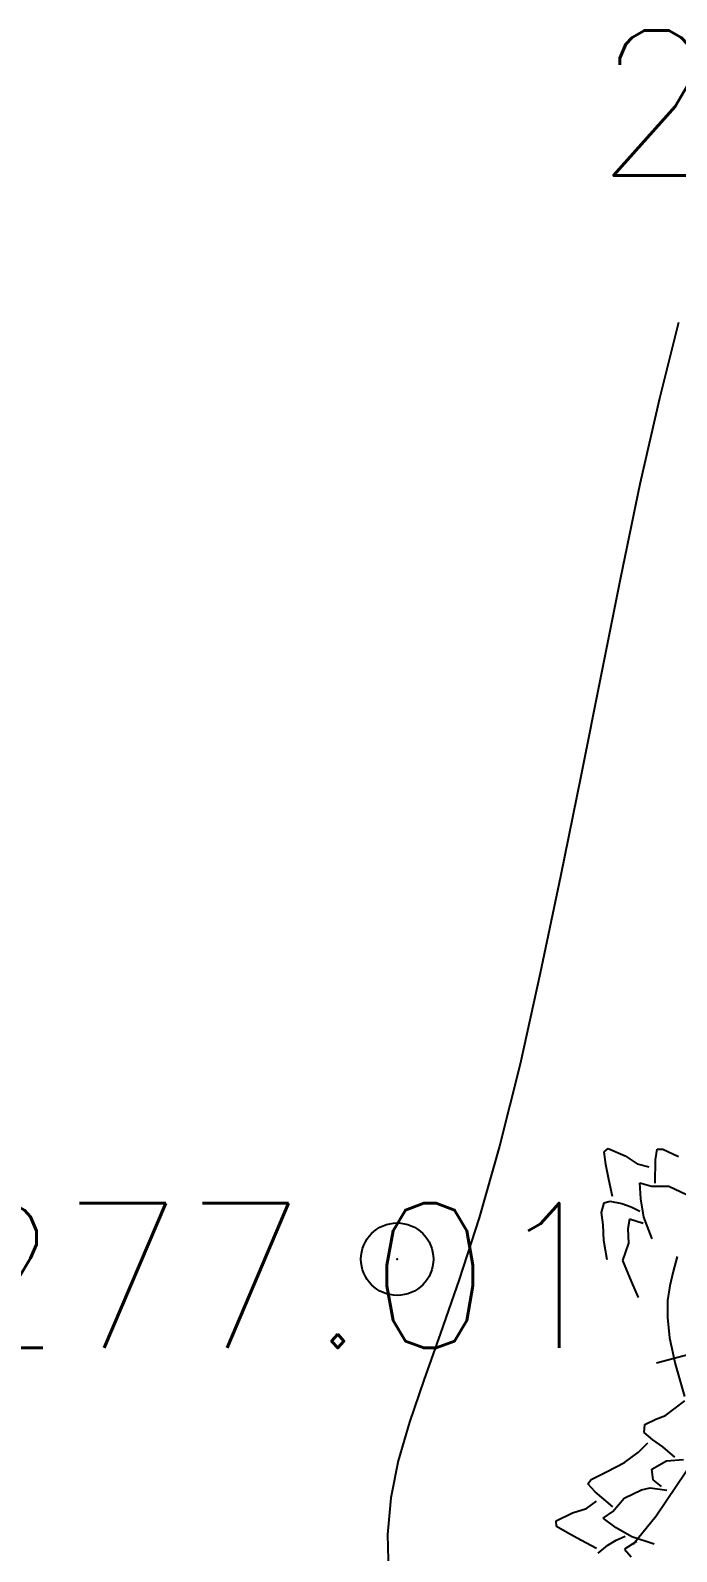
# Model space of a CAD drawing. Header units: millimetres. Extents: x 524954 to 526204, y 9523489 to 9524010.
# Drawn here: x 525580.18 to 525584.64, y 9523833.74 to 9523844.24 of the extents above; entities that cross this region are included whole.
import ezdxf
from ezdxf.enums import TextEntityAlignment as Align

# ---------------------------------------------------------------- set-up
doc = ezdxf.new("R2010")
doc.units = ezdxf.units.MM
doc.header["$PDMODE"] = 32
doc.header["$PDSIZE"] = 0.5
doc.linetypes.add('ACAD_ISO12W100', pattern=[21, 12, -3, 0, -3, 0, -3])
for name, color, linetype in [('Arbre', 34, 'ACAD_ISO12W100'), ('CN_01_00', 3, 'Continuous'), ('CN_02_00', 4, 'Continuous'), ('TopoAlt', 3, 'Continuous'), ('TOPOJIS', 7, 'Continuous')]:
    doc.layers.add(name, color=color, linetype=linetype)
doc.styles.add('Simplex 1.0', font='Simplex.shx', dxfattribs={"width": 0.99, "height": 1})

# ---------------------------------------------------------------- blocks, each defined once
blk = doc.blocks.new('TCPOINT M')
at = {"color": 0}
blk.add_point((0, 0), dxfattribs=at)
at = {"layer": 'TopoAlt', "style": 'Simplex 1.0', "width": 0.99}
blk.add_attdef('ALT', (0.15, 0.15), '', height=1, dxfattribs=at)
blk = doc.blocks.new('v088')
at = {"color": 3, "linetype": 'Continuous'}
for p, q in [((-3.568, 6.377), (-3.539, 6.402)), ((-3.555, 6.29), (-3.568, 6.377)), ((-3.539, 6.402), (-3.423, 6.351)), ((-3.423, 6.351), (-3.34, 6.294)), ((-3.216, 6.161), (-3.213, 6.322)), ((-3.213, 6.322), (-3.201, 6.396)), ((-3.201, 6.396), (-3.163, 6.397)), ((-3.163, 6.397), (-3.053, 6.346)), ((-3.535, 6.188), (-3.555, 6.29)), ((-3.34, 6.294), (-3.258, 6.275)), ((-3.51, 6.069), (-3.535, 6.188)), ((-3.32, 6.164), (-3.24, 6.142)), ((-3.314, 6.053), (-3.32, 6.164)), ((-3.24, 6.142), (-3.121, 6.14)), ((-3.121, 6.14), (-2.999, 6.083)), ((-3.586, 5.96), (-3.566, 6.026)), ((-3.566, 6.026), (-3.528, 6.038)), ((-3.528, 6.038), (-3.444, 6.022)), ((-3.444, 6.022), (-3.38, 5.999)), ((-3.38, 5.999), (-3.32, 5.968)), ((-3.294, 5.928), (-3.314, 6.053)), ((-3.573, 5.874), (-3.586, 5.96)), ((-3.392, 5.914), (-3.403, 5.846)), ((-3.298, 5.884), (-3.392, 5.914)), ((-3.235, 5.777), (-3.294, 5.928)), ((-3.57, 5.765), (-3.573, 5.874)), ((-3.403, 5.846), (-3.4, 5.748)), ((-3.547, 5.632), (-3.57, 5.765)), ((-3.4, 5.748), (-3.44, 5.627)), ((-3.44, 5.627), (-3.379, 5.479)), ((-3.379, 5.479), (-3.332, 5.372)), ((-3.143, 4.557), (-3.01, 4.66)), ((-3.287, 4.496), (-3.21, 4.533)), ((-3.21, 4.533), (-3.143, 4.557)), ((-3.291, 4.441), (-3.287, 4.496)), ((-3.23, 4.39), (-3.291, 4.441)), ((-3.331, 4.304), (-3.266, 4.37)), ((-3.162, 4.341), (-3.23, 4.39)), ((-3.079, 4.271), (-3.162, 4.341)), ((-3.547, 4.171), (-3.427, 4.233)), ((-3.427, 4.233), (-3.331, 4.304)), ((-3.239, 4.188), (-3.137, 4.244)), ((-3.137, 4.244), (-3.019, 4.255)), ((-3.679, 4.087), (-3.656, 4.117)), ((-3.656, 4.117), (-3.547, 4.171)), ((-3.229, 4.115), (-3.239, 4.188)), ((-3.172, 4.068), (-3.229, 4.115)), ((-3.629, 4.032), (-3.679, 4.087)), ((-3.507, 3.927), (-3.629, 4.032)), ((-3.43, 3.988), (-3.309, 4.046)), ((-3.309, 4.046), (-3.249, 4.058)), ((-3.249, 4.058), (-3.134, 4.042)), ((-3.898, 3.83), (-3.785, 3.887)), ((-3.785, 3.887), (-3.688, 3.915)), ((-3.688, 3.915), (-3.621, 3.967)), ((-3.574, 3.849), (-3.507, 3.896)), ((-3.507, 3.896), (-3.43, 3.988)), ((-3.897, 3.791), (-3.898, 3.83)), ((-3.821, 3.747), (-3.897, 3.791)), ((-3.484, 3.783), (-3.574, 3.849)), ((-3.375, 3.72), (-3.484, 3.783)), ((-3.729, 3.697), (-3.821, 3.747)), ((-3.621, 3.641), (-3.729, 3.697)), ((-3.542, 3.663), (-3.485, 3.698)), ((-3.485, 3.698), (-3.422, 3.725)), ((-3.344, 3.689), (-3.426, 3.635)), ((-3.221, 3.67), (-3.375, 3.72)), ((-3.609, 3.608), (-3.542, 3.663)), ((-3.426, 3.635), (-3.38, 3.583))]:
    blk.add_line(p, q, dxfattribs=at)
at = {"linetype": 'Continuous'}
for p, q in [((-2.946, 4.988), (-3.206, 4.92)), ((-2.931, 4.273), (-3.209, 3.863)), ((-3.209, 3.863), (-3.367, 3.667))]:
    blk.add_line(p, q, dxfattribs=at)

msp = doc.modelspace()

# ---------------------------------------------------------------- linework, layer by layer
at = {"layer": 'CN_01_00', "elevation": 279, "flags": 128}
msp.add_lwpolyline([(525584.647, 9523835.774), (525584.619, 9523835.671), (525584.595, 9523835.573), (525584.58, 9523835.471), (525584.578, 9523835.354), (525584.594, 9523835.212), (525584.632, 9523835.034), (525584.697, 9523834.809)], dxfattribs=at)
at = {"layer": 'CN_02_00', "elevation": 278, "flags": 128}
msp.add_lwpolyline([(525584.655, 9523842.222), (525584.523, 9523841.697), (525584.389, 9523841.105), (525584.254, 9523840.46), (525584.118, 9523839.781), (525583.98, 9523839.088), (525583.841, 9523838.397), (525583.701, 9523837.729), (525583.561, 9523837.103), (525583.42, 9523836.535), (525583.279, 9523836.041), (525583.142, 9523835.615), (525583.013, 9523835.245), (525582.897, 9523834.92), (525582.798, 9523834.63), (525582.72, 9523834.363), (525582.668, 9523834.108), (525582.645, 9523833.855), (525582.654, 9523833.594)], dxfattribs=at)

# ---------------------------------------------------------------- block references
at = {"layer": 'Arbre'}
msp.add_blockref('v088', (525587.709, 9523830.119, 279.48), dxfattribs=at)
at = {"layer": 'TOPOJIS'}
ref = msp.add_blockref('TCPOINT M', (525588.797, 9523843.187, 279.39), dxfattribs=at)
ref.add_attrib('ALT', '279.39', dxfattribs={"layer": 'TopoAlt', "height": 1, "style": 'Simplex 1.0', "width": 0.99}).set_placement((525588.747, 9523843.237, 279.39), align=Align.RIGHT)
ref = msp.add_blockref('TCPOINT M', (525579.495, 9523835.093, 277.01), dxfattribs=at)
ref.add_attrib('ALT', '277.01', (525579.545, 9523835.143, 277.01), dxfattribs={"layer": 'TopoAlt', "height": 1, "style": 'Simplex 1.0', "width": 0.99})
msp.add_blockref('TCPOINT M', (525582.713, 9523835.756, 277.42), dxfattribs=at)

doc.saveas('drawing.dxf')
